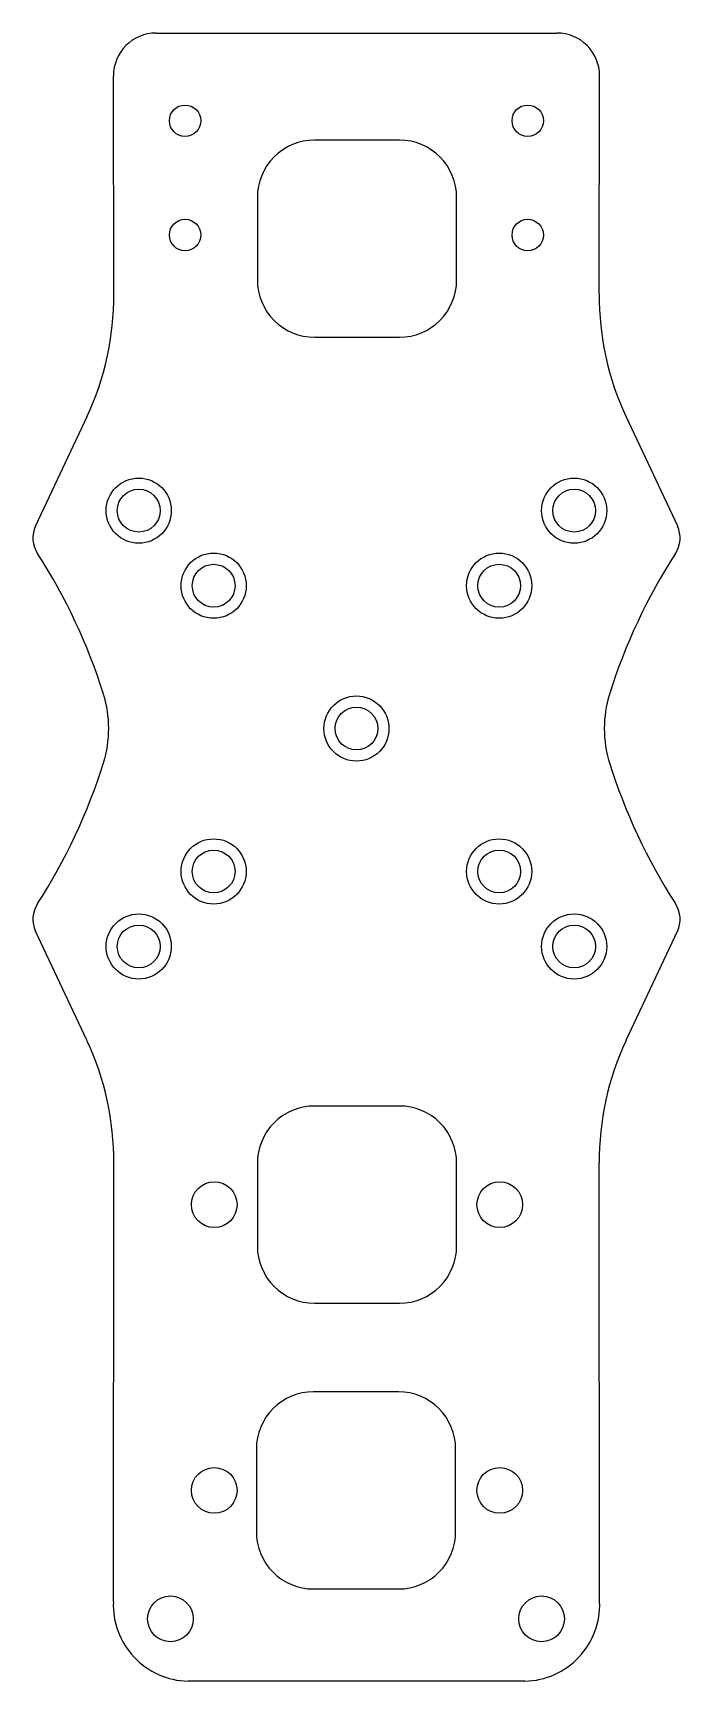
# Model space of a CAD drawing. Header units: millimetres. Extents: x 11 to 56, y 4 to 120.
import ezdxf

# ---------------------------------------------------------------- set-up
doc = ezdxf.new("R2010")
doc.units = ezdxf.units.MM
doc.header["$MEASUREMENT"] = 0
doc.layers.add('Main Plate v2', color=5, linetype='Continuous')

msp = doc.modelspace()

# ---------------------------------------------------------------- linework, layer by layer
at = {"layer": 'Main Plate v2'}
for p, q in [((19.55, 119.6), (47.6, 119.6)), ((16.58, 101.34), (16.55, 116.6)), ((50.57, 101.34), (50.6, 116.6)), ((14.68, 92.74), (11.1, 85.1)), ((52.47, 92.74), (56.05, 85.1)), ((14.68, 49.1), (11.1, 56.73)), ((52.47, 49.1), (56.05, 56.73)), ((16.55, 9.82), (16.58, 40.5)), ((50.6, 9.82), (50.57, 40.5)), ((45.37, 4.26), (21.78, 4.26))]:
    msp.add_line(p, q, dxfattribs=at)
for points in [[(30.63, 98.31), (36.59, 98.31, 0.414214), (40.59, 102.31), (40.59, 108.1, 0.414214), (36.59, 112.1), (30.63, 112.1, 0.414214), (26.63, 108.1), (26.63, 102.31, 0.414214)], [(30.63, 30.7), (36.59, 30.7, 0.414214), (40.59, 34.7), (40.59, 40.5, 0.414214), (36.59, 44.5), (30.63, 44.5, 0.414214), (26.63, 40.5), (26.63, 34.7, 0.414214)], [(30.56, 10.7), (36.52, 10.7, 0.414214), (40.52, 14.7), (40.52, 20.5, 0.414214), (36.52, 24.5), (30.56, 24.5, 0.414214), (26.56, 20.5), (26.56, 14.7, 0.414214)]]:
    msp.add_lwpolyline(points, format="xyb", close=True, dxfattribs=at)
for centre, radius in [((21.57, 113.46), 1.1), ((45.57, 113.46), 1.1), ((21.57, 105.46), 1.1), ((45.57, 105.46), 1.1), ((18.32, 86.17), 2.28), ((18.32, 86.17), 1.5), ((48.82, 86.17), 2.28), ((48.82, 86.17), 1.5), ((23.57, 80.92), 2.28), ((43.57, 80.92), 2.28), ((23.57, 80.92), 1.5), ((43.57, 80.92), 1.5), ((33.57, 70.92), 2.28), ((33.57, 70.92), 1.5), ((23.57, 60.92), 2.28), ((23.57, 60.92), 1.5), ((43.57, 60.92), 2.28), ((43.57, 60.92), 1.5), ((18.32, 55.67), 2.28), ((48.82, 55.67), 2.28), ((18.32, 55.67), 1.5), ((48.82, 55.67), 1.5), ((23.61, 37.6), 1.6), ((43.61, 37.6), 1.6), ((23.61, 17.6), 1.6), ((43.61, 17.6), 1.6), ((20.54, 8.61), 1.6), ((46.54, 8.61), 1.6)]:
    msp.add_circle(centre, radius, dxfattribs=at)
for centre, radius, start, end in [((19.55, 116.6), 3, 90, 180), ((47.6, 116.6), 3, 0, 90), ((-3.42, 101.23), 20, 334.8679, 0.2948), ((70.57, 101.23), 20, 179.7052, 205.1321), ((12.91, 84.25), 2, 154.8679, 212.8312), ((54.24, 84.25), 2, 327.1688, 25.1321), ((-22.88, 61.16), 40.6, 17.421, 32.8312), ((90.03, 61.16), 40.6, 147.1688, 162.579), ((8.22, 70.92), 8, 342.579, 17.421), ((58.93, 70.92), 8, 162.579, 197.421), ((-22.88, 80.68), 40.6, 327.1688, 342.579), ((90.03, 80.68), 40.6, 197.421, 212.8312), ((12.91, 57.58), 2, 147.1688, 205.1321), ((54.24, 57.58), 2, 334.8679, 32.8312), ((-3.42, 40.6), 20, 359.7052, 25.1321), ((70.57, 40.6), 20, 154.8679, 180.2948), ((21.89, 9.6), 5.35, 177.7412, 268.7692), ((45.26, 9.6), 5.35, 271.2308, 2.2588)]:
    msp.add_arc(centre, radius, start, end, dxfattribs=at)

doc.saveas('drawing.dxf')
